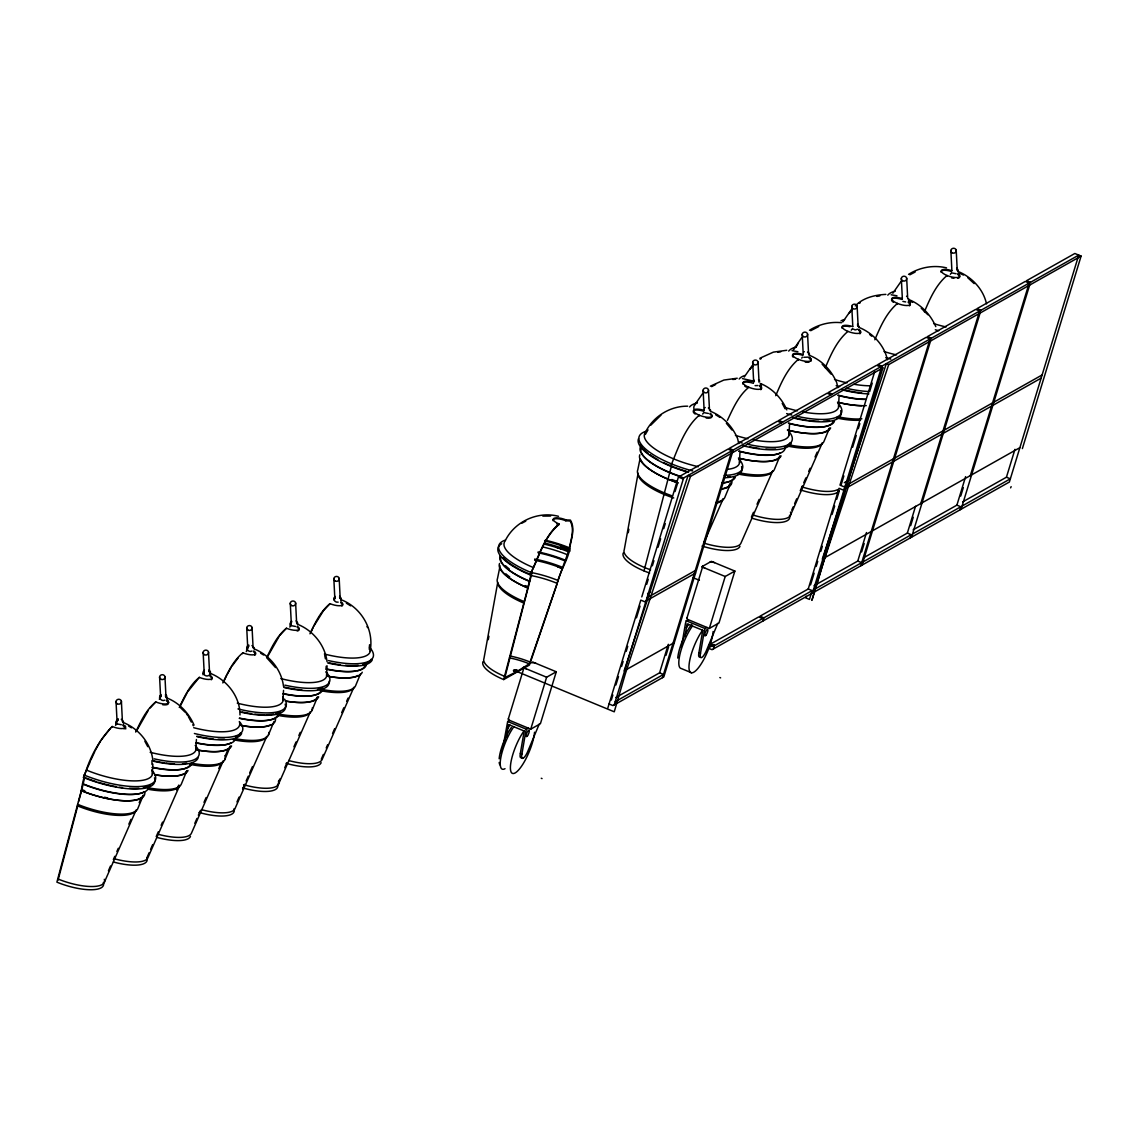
<?xml version="1.0" encoding="UTF-8"?>
<svg xmlns="http://www.w3.org/2000/svg" width="1138" height="1138" viewBox="0 0 1138 1138"><rect width="100%" height="100%" fill="white"/><g stroke="black" fill="none" stroke-linecap="round" stroke-linejoin="round"><path stroke-width="1.5" d="M152.293 774.125L152.862 764.082M195.85 749.558L196.419 739.515M282.964 700.411L283.533 690.382M326.521 675.844L327.09 665.815M370.078 651.277C374.374 629.954 361.486 607.649 341.414 599.826M739.373 462.853L739.942 452.81M788.919 434.901L789.488 424.872M838.478 406.949L839.047 396.92M325.994 669.3L326.208 666.256M369.253 649.3L369.566 644.734M103.33 882.476A35.235 11.181 17 0 1 56.9 882.149L81.296 790.668C84.24 770.156 94.084 745.29 112.207 726.499A9.701 3.087 17 0 0 123.16 728.462A9.701 3.087 17 0 0 123.132 724.55M482.981 661.676A35.235 11.181 17 0 0 503.693 679.571L527.847 587.877A48.095 15.263 17 0 1 499.568 563.452M58.038 880.186L77.811 805.59M503.124 746.272L507.676 721.506L509.653 720.382L530.749 729.159L540.408 723.711L556.283 671.776L532.797 662.06L531.503 662.785A3.528 1.124 17 0 1 535.927 663.354M506.424 736.77L508.515 724.55L524.177 731.023L520.351 753.399A8.805 2.418 -67.5 0 0 521.645 757.567L523.21 758.221A8.805 2.418 -67.5 0 0 528.132 750.539L539.256 724.053M523.21 758.221A8.805 2.418 -67.5 0 1 521.915 754.053L525.742 731.663L526.467 729.273L528.402 728.178M681.989 643.838L685.517 623.183L686.257 620.779L688.234 619.669M685.005 636.057L687.096 623.823L702.743 630.296L698.931 652.686A8.805 2.418 -67.5 0 0 700.226 656.854M717.822 623.325L706.712 649.826A8.805 2.418 -67.5 0 1 701.79 657.494A8.805 2.418 -67.5 0 1 700.496 653.326L704.308 630.95L705.048 628.546L706.983 627.465M497.747 582.371L483.963 658.475A35.235 11.181 17 0 0 504.675 676.37M638.034 473.678L624.25 549.796A35.235 11.181 17 0 0 650.595 569.825M488.287 639.698L488.913 636.242M628.247 532.74L628.887 529.284M500.108 565.785L497.505 578.517A45.676 14.495 17 0 0 524.348 601.703M640.068 458.685L637.778 469.823A45.676 14.495 17 0 0 672.473 495.983M518.103 670.794L515.528 672.245A3.528 1.124 17 0 1 513.679 670.225A3.528 1.124 17 0 1 518.103 670.794L529.284 663.824L530.095 662.046L562.243 568.474L568.417 551.816L569.697 551.091L569.37 547.819C570.991 539.227 574.861 529.213 570.138 521.005L565.828 520.777A9.701 3.087 17 0 0 553.04 520.678M117.029 721.108L117.982 719.444M160.586 696.527L161.07 695.346M204.143 671.961L203.076 673.426M247.7 647.394L248.653 645.744M291.257 622.827L291.741 621.647M334.828 598.261L335.297 597.08M123.245 722.886L123.416 721.193M166.802 698.319L166.674 695.816L165.423 694.521M297.473 624.62L297.644 622.927L296.108 620.822M341.03 600.053L341.201 598.36L339.665 596.255M809.431 355.725L809.303 353.221M908.522 299.835L908.736 298.995M958.082 271.882L958.239 270.19L956.702 268.084M84.568 777.667L81.78 790.057M115.962 722.559L118.082 720.155M159.519 697.992L160.828 695.987M246.633 648.859L247.287 647.408M290.19 624.293L290.844 622.842M333.747 599.726L333.96 598.958M78.579 801.65L81.31 791.707M527.847 587.877L531.247 573.452L530.038 574.79A54.083 17.155 17 0 1 501.73 543.765M515.528 672.245L504.831 677.608L532.129 572.286L530.849 573.011C539.384 556.667 543.964 537.022 558.744 524.774L559 523.921A9.701 3.087 17 0 1 553.922 518.345A9.701 3.087 17 0 1 566.084 519.924L570.423 520.08C575.373 528.288 571.432 538.487 569.839 547.179C569.398 557.563 559.483 571.674 556.752 584.904L529.44 665.047L503.693 679.571M671.619 465.371L643.98 570.878M115.806 723.853L116.446 722.573M159.363 699.287L160.003 698.007M202.934 674.72L204.2 672.956M246.491 650.154L247.757 648.39M290.048 625.587L290.674 624.307M111.951 727.353L112.207 726.499M166.689 699.984A9.701 3.087 17 0 1 166.717 703.896A9.701 3.087 17 0 1 155.764 701.933L150.202 707.921M210.246 675.417A9.701 3.087 17 0 1 210.274 679.329A9.701 3.087 17 0 1 199.321 677.366L187.67 691.819M242.622 653.653L242.878 652.799A9.701 3.087 17 0 0 253.831 654.763A9.701 3.087 17 0 0 253.802 650.851M297.359 626.284A9.701 3.087 17 0 1 297.402 630.196A9.701 3.087 17 0 1 286.435 628.233L279.905 635.274M340.916 601.718A9.701 3.087 17 0 1 340.959 605.629A9.701 3.087 17 0 1 329.992 603.666L323.462 610.708L313.86 626.142M530.038 574.79C538.53 557.378 543.665 536.937 559 523.921M565.828 520.777L566.084 519.924M508.316 718.946L524.205 667.01M530.749 729.159L546.624 677.224L556.283 671.776M607.834 707.978L640.808 600.11L644.72 601.732L695.56 573.054M641.789 596.909L678.419 477.064L682.345 478.685L1078.753 255.111M611.319 700.055L612.856 695.019M615.928 684.948L618.503 676.569M621.576 666.498L623.112 661.463M626.199 651.391L627.735 646.37M636.455 617.834L640.04 606.099M646.683 584.377L648.233 579.313M652.359 565.799L653.909 560.735M658.034 547.236L660.623 538.8M663.71 528.672L665.261 523.608M675.062 491.531L677.651 483.095M699.031 416.081L699.287 415.228C684.564 427.604 677.309 450.534 670.808 465.826M614.25 704.877L683.625 477.96L679.713 476.338L727.979 449.112L731.89 450.733M615.843 697.509L659.585 672.828L668.305 644.307M666 655.332L668.561 646.939M662.515 677.651L731.378 452.426M686.897 618.219L702.772 566.297M687.124 617.991A3.528 1.124 17 0 0 688.206 619.655L709.33 628.432L725.205 576.497L734.864 571.063L711.364 561.347L701.719 566.781L725.205 576.497M798.122 360.177L798.392 359.338C787.325 368.655 781.265 382.61 775.732 395.683M734.864 571.063L718.974 622.984L709.33 628.432M713.355 648.973L714.337 645.787L762.602 618.56L758.676 616.938L710.425 644.165L714.337 645.787M762.901 621.035L763.883 617.834L812.148 590.608L808.236 588.986L759.971 616.213L763.883 617.834M806.031 596.184L805.548 597.777L809.459 599.399L812.148 590.608M808.236 588.986L839.019 488.316L842.931 489.937L1041.128 378.143M874.567 372.026L839.986 485.129L843.898 486.737M810.54 584.904L814.139 573.168M816.188 566.454L817.724 561.418M820.811 551.347L822.347 546.325M832.091 514.433L834.652 506.054M836.715 499.34L839.275 490.947M841.281 484.404L843.855 475.954M852.632 447.262L856.245 435.441M858.308 428.699L859.859 423.635M872.234 383.122L869.66 391.557A54.083 17.155 17 0 1 846.388 388.3M897.228 304.287L897.484 303.433C886.431 312.765 880.371 326.72 874.838 339.778M812.461 593.083L881.836 366.166L877.924 364.544L926.176 337.332L930.102 338.953M832.276 394.118L828.364 392.496L876.63 365.27L882.889 367.873L811.807 600.366M814.04 585.714L857.782 561.048L866.502 532.527M861.637 551.93L864.197 543.537M946.773 276.335L947.044 275.496C935.991 284.813 929.917 298.768 924.397 311.84M860.726 565.856L929.575 340.632M862.007 565.131L930.87 339.906M863.6 557.762L907.342 533.096L915.549 506.254M910.67 525.656L913.245 517.264M910.272 537.918L911.254 534.718L907.342 533.096M920.784 503.551L979.135 312.694M911.566 537.193L980.415 311.968M913.145 529.824L956.887 505.144L965.607 476.623M960.742 496.04L963.303 487.647M959.832 509.966L960.799 506.766L956.887 505.144M970.33 475.613L1029.193 283.049L1025.281 281.427L977.016 308.654L980.942 310.276M961.112 509.241L1029.975 284.016M962.705 501.872L1006.433 477.206L1014.968 449.325M1078.241 256.79L1009.378 482.014L712.075 649.698L708.149 648.077L714.351 644.592M1030.487 282.324L1026.576 280.702L1074.841 253.489L1081.1 256.078L1022.379 448.6M115.564 725.319L116.801 723.868L121.325 724.735M246.249 651.619L247.472 650.168M289.806 627.052L291.029 625.601L295.553 626.469M702.644 414.047L703.867 412.596L708.391 413.478M801.749 358.157L802.347 357.09M851.295 330.205L851.893 329.138M950.401 274.315L950.998 273.248M882.889 367.873L690.481 476.395L625.331 673.81L614.25 711.805L515.67 671.022M1081.1 256.078L888.693 364.601L823.542 562.016L812.148 599.797M1011.141 486.623L1010.615 487.861M90.3 761.564L84.056 775.59L85.336 774.864M825.292 367.73C830.825 354.658 836.885 340.703 847.938 331.386M139.177 802.674L141.197 797.752M225.609 755.177L227.643 750.255M224.883 759.53L230.445 746.044A47.056 14.936 17 0 1 198.24 750.212M268.44 734.963L274.002 721.478M311.997 710.397L317.559 696.911A47.056 14.936 17 0 1 285.353 701.079M360.504 673.838L355.554 685.83A45.676 14.495 17 0 1 321.101 689.272M108.423 870.798L110.528 865.975M113.359 859.546L114.767 856.331M116.873 851.509L118.281 848.279M128.85 824.154L130.97 819.332M147.044 857.497L149.163 852.675M150.572 849.46L152.677 844.624M156.205 836.586L158.324 831.764M161.141 825.32L162.549 822.105M176.632 789.943L178.751 785.106M194.826 823.286L196.945 818.45M198.353 815.235L200.473 810.412M203.987 802.361L206.106 797.539M218.781 768.591L220.9 763.769M236.974 801.934L239.094 797.098M242.622 789.061L244.727 784.238M246.135 781.024L248.255 776.187M249.663 772.972L252.48 766.543M278.426 782.19L279.834 778.975M284.77 767.709L286.876 762.887M293.917 746.798L296.036 741.976M298.853 735.546L300.261 732.317M321.272 759.231L323.391 754.409M326.208 747.965L327.616 744.75M332.552 733.498L334.657 728.661M341.713 712.587L343.818 707.751M346.635 701.321L348.043 698.106M751.393 517.107L753.498 512.285M757.026 504.248L759.146 499.411M791.778 510.08L793.2 506.851M794.609 503.636L796.714 498.814M800.242 490.777L802.347 485.94M803.755 482.725L805.875 477.903M808.691 471.473L810.1 468.244M815.036 456.992L817.141 452.17M104.326 882.334L136.119 810.085A44.524 14.125 17 0 1 77.427 805.818M278.554 784.068L310.347 711.819A44.524 14.125 17 0 1 278.326 715.475M704.123 542.157L723.199 498.814A44.524 14.125 17 0 1 716.399 503.224M790.512 515.173L822.305 442.924A44.524 14.125 17 0 1 787.14 445.954M90.855 760.084L94.838 751.436M136.404 731.193L148.381 710.212M179.96 706.627L186.931 693.156M223.517 682.06L226.747 675.275M267.074 657.494L279.052 636.512M311.3 631.49L313.291 627.166M135.721 732.075C140.842 721.208 146.29 709.643 155.764 701.933M179.278 707.509C184.399 696.641 189.847 685.076 199.321 677.366M222.835 682.942C227.956 672.074 233.404 660.509 242.878 652.799M267.074 656.911C272.01 646.54 277.373 635.573 286.435 628.233M309.949 633.809C315.07 622.941 320.518 611.376 329.992 603.666M727.424 420.349C732.972 408.542 738.534 395.725 748.832 387.276M95.507 749.999L100.557 740.952M227.5 673.938L231.227 667.252M645.346 434.46L648.02 429.865M796.671 346.023L798.449 342.965M209.918 674.521L210.53 672.06L208.979 669.955M752.858 381.429L753.953 380.049M504.788 541.674C513.864 521.844 537.406 510.791 558.488 516.296M645.075 432.981C652.728 416.821 669.699 405.967 687.679 406.181M694.621 405.043L702.772 393.35M744.181 377.091L752.332 365.398M793.727 349.138L801.877 337.46M843.286 321.201L851.437 309.508M892.832 293.248L900.983 281.555M507.861 728.32L509.952 725.062M686.442 627.593L688.533 624.349M101.41 739.714L110.514 728.277M232.081 666.014L238.283 657.736M650.68 425.271L661.022 415.1M749.786 369.366L752.773 366.322M848.891 313.476L851.864 310.432M160.885 694.692C157.442 697.139 161.539 701.99 164.882 700.169M204.442 670.126C200.601 672.985 206.063 678.006 209.25 675.147M291.556 620.992L290.247 623.226L291.115 625.616M335.113 596.426C332.083 598.503 334.942 603.04 338.171 602.158M855.221 305.909C863.088 297.715 874.88 294.941 885.876 294.386M647.593 593.638L650.609 591.931M844.296 482.697L848.82 480.151M646.981 597.806L695.247 570.579M845.193 486.011L893.458 458.799M894.738 458.073L943.004 430.847M944.298 430.121L992.564 402.895M993.844 402.169L1042.109 374.957M674.308 642.572L624.108 670.879L688.134 475.414L690.481 476.395M1019.876 447.661L822.319 559.085L886.331 363.634L888.693 364.601M615.231 701.677L663.497 674.45L659.585 672.828M813.442 589.882L861.694 562.67L857.782 561.048M862.988 561.944L911.254 534.718M912.534 533.992L960.799 506.766M962.094 506.04L1010.359 478.828L1006.433 477.206M248.824 645.104C244.286 646.811 248.084 653.155 251.996 651.036M118.153 718.803L116.019 721.492L116.873 723.882M803.513 352.097L804.338 351.642M704.408 407.987L705.233 407.532M857.867 329.167L855.15 329.92L852.618 328.768M808.321 357.119L803.784 357.289M909.803 274.827L915.123 272.039M859.218 303.305L860.243 302.779M810.697 330.717L818.691 326.549M760.113 359.21L761.137 358.669M711.591 386.621L715.589 384.53M521.759 523.252L525.756 521.161M908.565 274.372C919.717 267.316 933.672 264.713 946.532 267.871M809.459 330.276C818.962 324.287 830.413 321.485 841.579 322.723M759.914 358.214L773.399 352.126L786.785 350.276M710.368 386.166L723.853 380.064L737.225 378.229M247.942 646.853L248.753 646.455M956.148 273.732L951.709 272.878M757.951 385.526L755.091 385.64M876.872 296.421L879.845 295.894M777.78 352.325L780.739 351.784M732.673 379.466L735.518 379.253M542.826 516.097L550.607 516.04M905.677 301.94L902.875 301.399M891.125 294.77L896.986 295.823M792.02 350.66L797.88 351.713M742.474 378.613L754.394 381.301M979.647 311.001L975.735 309.38L927.47 336.606L931.382 338.228M830.996 394.843L827.084 393.222L778.819 420.448L782.731 422.07M781.436 422.795L777.524 421.174L729.259 448.386L733.185 450.008L663.81 676.925L612.969 705.603L609.058 703.981M693.142 577.691L699.401 580.28M686.257 620.779L705.048 628.546M709.13 644.89L713.042 646.512M698.931 652.686L700.496 653.326M719.842 677.551L720.624 677.864M691.52 672.771L681.349 668.561A26.43 7.241 -67.5 0 1 680.396 652.529A26.43 7.241 -67.5 0 1 692.445 625.971M523.139 667.508L546.624 677.224M507.676 721.506L526.467 729.273M520.351 753.399L521.915 754.053M541.261 778.264L542.044 778.591M958.452 271.641C972.023 277.245 983.403 289.351 986.504 303.846M959.49 273.191L963.431 275.04M908.906 299.593C921.111 304.458 930.628 314.643 935.792 326.634M908.622 300.517L912.576 302.367M859.361 327.545C872.931 333.149 884.297 345.241 887.398 359.736M809.801 355.483C821.778 360.291 831.281 370.177 836.373 381.97M710.695 411.387C722.673 416.181 732.175 426.067 737.268 437.86M297.857 624.392C313.206 630.608 325.055 645.175 327.061 661.747M254.3 648.959C269.649 655.175 281.499 669.741 283.504 686.314M210.743 673.525C227.23 680.225 240.146 696.812 239.976 714.949M167.186 698.092C179.377 702.957 188.908 713.142 194.057 725.134M123.615 722.658C138.978 728.875 150.813 743.441 152.833 760.013M715.674 414.773L719.984 417.418M346.393 603.211L350.689 605.857M260.702 653.226L263.575 654.99M128.608 726.044L131.467 727.808M857.526 325.397L858.251 325.937M339.593 597.678L340.305 598.218M208.908 671.377L209.634 671.918M165.351 695.944L166.945 698.704M857.597 323.974L859.19 326.947M758.505 379.864L759.743 381.173M967.741 277.686L974.142 283.59M869.645 334.458L871.68 336.208M921.239 308.256L927.939 314.799M822.134 364.16L831.039 374.103M726.385 423.322L731.947 429.993M266.619 657.622L275.538 667.565M180.629 707.85L185.096 712.203M808.705 353.89L809.531 355.326M709.6 409.794L710.425 411.216M296.748 622.785L297.573 624.221M253.191 647.351L254.016 648.788M122.52 721.051L123.345 722.488M956.631 268.696L957.214 269.834M857.526 324.6L858.123 325.738M339.579 596.867L340.177 598.005M208.908 670.567L209.506 671.705M186.219 713.298L187.685 715.56M786.827 409.908C781.735 398.129 772.218 388.229 760.255 383.435L761.493 385.768M737.552 438.358L738.747 443.578M782.219 403.393L785.12 408.784M367.005 626.512L367.56 627.55M188.424 716.698L191.326 722.089M192.777 724.778L193.332 725.816M144.867 741.265L147.769 746.656M909.219 301.684L910.4 304.031M810.114 357.588L811.309 359.935M167.485 700.183L168.68 702.53M957.883 270.73L958.182 271.484M908.337 298.668L908.679 300.219M858.777 326.62L859.076 327.374M340.831 598.901L341.187 600.437M210.16 672.601L210.502 674.137M836.686 382.524L837.853 387.688M324.728 655.502L325.454 658.874M125.493 726.144L125.735 728.946M956.219 250.246L957.257 270.474M950.87 250.516L951.894 270.73M906.673 278.198L907.697 298.412M901.324 278.469L902.349 298.682M857.127 306.15L858.152 326.364M851.765 306.421L852.803 326.62M807.567 334.088L808.592 354.316M802.219 334.359L803.243 354.572A9.701 3.087 17 0 0 792.688 355.241A9.701 3.087 17 0 0 805.519 361.272A9.701 3.087 17 0 0 809.317 357.389M758.022 362.04L759.046 382.254M752.673 362.311L753.697 382.524M710.482 409.936L710.539 410.79M708.462 389.993L709.5 410.206M703.113 390.263L704.138 410.462M339.181 578.417L340.205 598.645M333.832 578.687L334.857 598.901M295.624 602.984L296.648 623.211M290.275 603.254L291.3 623.468M254.087 647.494L254.13 648.347M252.067 627.55L253.091 647.778M246.718 627.835L247.743 648.034M208.51 652.117L209.534 672.345M203.147 652.401L204.186 672.601M164.953 676.683L165.977 696.911M159.59 676.968L160.629 697.167M121.396 701.25L122.42 721.478M116.033 701.534L117.072 721.734M151.951 760.511L151.98 764.523M545.116 543.167A53.202 16.885 17 0 1 569.697 551.091M543.921 544.064A49.674 15.761 17 0 1 568.417 551.816M530.777 572.386A54.083 17.155 17 0 1 505.457 540.095M560.493 546.439A54.083 17.155 17 0 1 568.701 549.469M558.744 524.774A9.701 3.087 17 0 1 556.624 523.779M545.301 540.194A48.792 15.477 17 0 1 569.37 547.819M544.59 540.948A50.84 16.131 17 0 1 569.669 548.886M530.521 574.519A52.761 16.743 17 0 1 520.365 569.825M519.042 569.128A52.761 16.743 17 0 1 503.01 557.62M533.551 567.634A49.674 15.761 17 0 1 504.362 542.413M556.51 547.335A52.761 16.743 17 0 1 561.39 548.971M528.416 586.924A47.184 14.965 17 0 1 525.343 585.601M509.753 576.952A47.184 14.965 17 0 1 505.869 573.837M534.618 559.085A47.184 14.965 17 0 1 562.869 567.492M529.611 581.461A48.749 15.463 17 0 1 501.502 562.101M500.99 560.92A48.749 15.463 17 0 1 500.606 558.018M529.412 581.077A49.816 15.804 17 0 1 500.137 555.785M528.089 588.09A47.056 14.936 17 0 1 500.464 568.26M557.677 566.824A47.056 14.936 17 0 1 562.471 568.701M524.22 603.24A44.524 14.125 17 0 1 498.088 584.477M509.283 568.972A48.692 15.448 17 0 1 505.585 565.771M538.089 551.944A48.692 15.448 17 0 1 565.529 560.28M509.468 657.906A33.486 10.626 17 0 1 529.284 663.824M509.753 655.972A34.353 10.896 17 0 1 530.095 662.046M530.806 575.515A43.713 13.869 17 0 1 556.994 583.296M531.275 572.556A44.951 14.268 17 0 1 558.203 580.565M534.632 560.266A46.103 14.638 17 0 1 562.243 568.474M538.103 552.784A47.81 15.164 17 0 1 565.06 560.963M543.082 547.037A49.389 15.676 17 0 1 567.435 554.747M515.799 671.889A2.973 0.939 17 0 1 514.248 670.182A2.973 0.939 17 0 1 517.975 670.666M788.307 430.79A54.083 17.155 17 0 1 747.282 444.204M742.204 442.966A54.083 17.155 17 0 1 738.79 442.042M689.6 406.977A54.083 17.155 17 0 1 697.082 402.937M759.757 385.341A9.701 3.087 17 0 1 756.713 389.296A9.701 3.087 17 0 1 743.498 383.833A9.701 3.087 17 0 1 751.137 381.771M759.501 386.18A9.701 3.087 17 0 1 760.753 389.694M746.457 387.133A9.701 3.087 17 0 1 744.736 386.081M742.872 384.047A9.701 3.087 17 0 1 753.313 383.278M788.833 431.473A49.674 15.761 17 0 1 753.143 439.837M747.894 438.756A49.674 15.761 17 0 1 735.433 435.385M693.853 408.542A49.674 15.761 17 0 1 697.395 402.511M839.602 386.621A54.083 17.155 17 0 1 836.188 385.654M788.705 351.087A54.083 17.155 17 0 1 796.187 347.047M858.863 329.437A9.701 3.087 17 0 1 855.079 333.32A9.701 3.087 17 0 1 842.234 327.303A9.701 3.087 17 0 1 852.675 326.535M858.607 330.29A9.701 3.087 17 0 1 859.844 333.804M841.978 328.142A9.701 3.087 17 0 1 849.986 326.72M869.788 385.796A49.674 15.761 17 0 1 853.984 384.26M846.999 382.866A49.674 15.761 17 0 1 834.538 379.48M793.3 349.878A49.674 15.761 17 0 1 796.486 346.621M837.853 402.852A54.083 17.155 17 0 1 796.828 416.252M791.764 415.014A54.083 17.155 17 0 1 786.643 413.606M739.145 379.025A54.083 17.155 17 0 1 744.835 375.512M809.09 362.154A9.701 3.087 17 0 1 805.263 362.126M793.072 357.076A9.701 3.087 17 0 1 792.432 356.094M792.418 355.255A9.701 3.087 17 0 1 802.859 355.326M809.061 358.242A9.701 3.087 17 0 1 810.925 361.116M938.708 330.717A54.083 17.155 17 0 1 935.294 329.764M887.796 295.183A54.083 17.155 17 0 1 895.293 291.157M957.968 273.547A9.701 3.087 17 0 1 954.185 277.43A9.701 3.087 17 0 1 941.339 271.399A9.701 3.087 17 0 1 951.781 270.645M957.712 274.4A9.701 3.087 17 0 1 957.741 278.312M953.914 278.284A9.701 3.087 17 0 1 951.567 277.857M941.083 272.252A9.701 3.087 17 0 1 951.51 271.484M890.855 359.124A54.083 17.155 17 0 1 885.734 357.702M840.954 320.902A54.083 17.155 17 0 1 843.941 319.607M908.423 301.499A9.701 3.087 17 0 1 904.625 305.382A9.701 3.087 17 0 1 891.794 299.351A9.701 3.087 17 0 1 902.221 298.583M908.152 302.338A9.701 3.087 17 0 1 909.404 305.852M893.387 302.239A9.701 3.087 17 0 1 891.538 300.204M891.523 299.365A9.701 3.087 17 0 1 901.965 299.436M896.545 354.914A49.674 15.761 17 0 1 884.084 351.542M842.845 321.94A49.674 15.761 17 0 1 844.638 319.622M738.747 458.742A54.083 17.155 17 0 1 724.294 475.343M692.658 470.919A54.083 17.155 17 0 1 646.313 449.666A54.083 17.155 17 0 1 645.73 431.402M710.212 413.279A9.701 3.087 17 0 1 706.428 417.162A9.701 3.087 17 0 1 693.583 411.145A9.701 3.087 17 0 1 704.024 410.377M711.193 417.646A9.701 3.087 17 0 1 706.157 418.016M695.19 414.033A9.701 3.087 17 0 1 693.327 411.984M693.312 411.145A9.701 3.087 17 0 1 703.753 411.231M709.956 414.132A9.701 3.087 17 0 1 711.819 417.006M730.368 476.509A52.761 16.743 17 0 1 727.538 476.893M686.883 471.473A52.761 16.743 17 0 1 663.411 462.526M657.849 459.638A52.761 16.743 17 0 1 649.94 454.674M648.39 453.521A52.761 16.743 17 0 1 643.297 448.927M642.116 447.547A52.761 16.743 17 0 1 640.381 444.873M741.563 466.608A54.083 17.155 17 0 1 725.276 477.69M688.504 472.384A54.083 17.155 17 0 1 638.546 438.642M739.273 459.411A49.674 15.761 17 0 1 726.698 469.425M698.334 466.708A49.674 15.761 17 0 1 644.649 433.734M730.88 482.754A47.184 14.965 17 0 1 729.188 484.944M676.797 481.289A47.184 14.965 17 0 1 671.861 479.496M734.152 477.448A48.749 15.463 17 0 1 721.762 483.067M680.211 476.58A48.749 15.463 17 0 1 641.277 452.227M640.907 450.733A48.749 15.463 17 0 1 641.235 448.016M735.347 477.149A49.816 15.804 17 0 1 722.687 482.896M680.225 476.281A49.816 15.804 17 0 1 640.409 447.092M731.848 481.118A48.095 15.263 17 0 1 722.431 488.927M639.855 454.773A48.095 15.263 17 0 0 678.092 482.882A47.056 14.936 17 0 1 640.751 459.567M728.718 486.097A47.056 14.936 17 0 0 730.411 483.906L724.835 497.391A45.676 14.495 17 0 1 716.2 502.256M727.381 487.007A47.056 14.936 17 0 1 721.506 488.927M673.739 497.975A44.524 14.125 17 0 1 638.034 473.138M649.613 573.026A35.235 11.181 17 0 1 623.268 552.983M789.9 442.938A52.761 16.743 17 0 1 786.5 446.409M775.561 449.083A52.761 16.743 17 0 1 765.902 449.069M759.146 448.415A52.761 16.743 17 0 1 749.629 446.821M791.152 443.336A54.083 17.155 17 0 1 743.185 445.797M785.234 446.423A49.816 15.804 17 0 1 739.145 451.075M780.568 452.711A48.749 15.463 17 0 1 738.918 451.331M781.081 455.854A48.095 15.263 17 0 1 738.406 458.045M741.137 458.799A47.056 14.936 17 0 0 779.957 455.954L774.395 469.439A45.676 14.495 17 0 1 739.942 472.896M737.595 473.906A44.524 14.125 17 0 0 772.745 470.876L740.966 543.111A35.235 11.181 17 0 1 704.507 543.295M739.985 546.311A35.235 11.181 17 0 1 702.075 546.041M708.348 408.016A2.703 2.432 -2 0 1 708.874 408.442M807.454 352.111A2.703 2.432 -2 0 1 807.966 352.538M829.474 420.605A52.761 16.743 17 0 1 823.514 421.231M818.635 421.273A52.761 16.743 17 0 1 808.705 420.463M807.169 420.249A52.761 16.743 17 0 1 795.931 418.172M840.669 410.704A54.083 17.155 17 0 1 792.731 417.845M838.379 403.521A49.674 15.761 17 0 1 802.688 411.899M797.439 410.818A49.674 15.761 17 0 1 784.978 407.432M834.453 421.259A49.816 15.804 17 0 1 788.691 423.137M833.258 421.544A48.749 15.463 17 0 1 788.463 423.379M830.626 427.902A48.095 15.263 17 0 1 787.951 430.093M787.34 430.05A47.056 14.936 17 0 0 829.517 428.016L823.94 441.501A45.676 14.495 17 0 1 787.88 444.617M789.502 515.315A35.235 11.181 17 0 1 751.621 518.089M790.483 512.114A35.235 11.181 17 0 1 752.602 514.902M861.679 392.909A52.761 16.743 17 0 1 845.477 390.22M868.92 393.876A54.083 17.155 17 0 1 842.276 389.907M865.776 399.267A49.816 15.804 17 0 1 838.237 395.185M864.965 399.424A48.749 15.463 17 0 1 838.023 395.441M866.246 405.626A48.095 15.263 17 0 1 837.511 402.155M861.836 405.697A47.056 14.936 17 0 1 840.242 402.909M861.893 418.812A45.676 14.495 17 0 1 837.426 416.664M860.541 420.107A44.524 14.125 17 0 1 836.7 418.016M839.09 490.421A35.235 11.181 17 0 1 801.18 490.151M837.796 489.539A35.235 11.181 17 0 1 802.148 486.95M906.559 296.221A2.703 2.432 -2 0 1 907.071 296.648M946.091 326.976A49.674 15.761 17 0 1 933.644 323.59M710.084 562.072A3.528 1.124 17 0 1 714.493 562.641M704.849 568.075A3.528 1.124 17 0 1 703 566.055M713.128 631.519A26.43 7.241 -67.5 0 1 699.586 666.256A26.43 7.241 -67.5 0 1 689.073 664.919A26.43 7.241 -67.5 0 1 702.615 630.182M677.75 658.063A23.784 6.515 -67.5 0 1 691.804 624.435M680.851 647.394A21.138 5.79 -67.5 0 1 682.146 643.553M509.625 720.368A3.528 1.124 17 0 1 508.544 718.718M526.268 668.803A3.528 1.124 17 0 1 524.205 667.309M534.547 732.232A26.43 7.241 -67.5 0 1 521.005 766.969A26.43 7.241 -67.5 0 1 510.493 765.632A26.43 7.241 -67.5 0 1 524.035 730.895M505.016 768.691A26.43 7.241 -67.5 0 1 501.118 756.187A26.43 7.241 -67.5 0 1 513.864 726.684M499.938 764.878A23.784 6.515 -67.5 0 1 499.184 762.474M499.169 758.776A23.784 6.515 -67.5 0 1 511.36 727.523M501.019 752.929A21.138 5.79 -67.5 0 1 502.271 748.107M504.049 743A21.138 5.79 -67.5 0 1 505.67 739.174M84.781 790.768A47.184 14.965 17 0 1 81.623 789.502M240.374 733.014A52.761 16.743 17 0 1 236.989 736.485M224.442 739.259A52.761 16.743 17 0 1 217.998 739.245M213.062 738.889A52.761 16.743 17 0 1 196.86 736.201M241.64 733.413A54.083 17.155 17 0 1 197.03 736.684M239.99 722.289A54.083 17.155 17 0 1 194.399 733.484M239.321 721.549A49.674 15.761 17 0 1 193.716 727.708M209.989 676.271A9.701 3.087 17 0 1 211.227 679.784M224.84 755.575A45.676 14.495 17 0 1 192.023 763.285M235.722 736.514A49.816 15.804 17 0 1 196.049 742.687M231.057 742.787A48.749 15.463 17 0 1 195.693 742.901M231.569 745.931A48.095 15.263 17 0 1 196.974 749.885M189.648 764.309A44.524 14.125 17 0 0 223.233 760.952L191.44 833.201A35.235 11.181 17 0 1 157.954 834.225M190.473 836.387A35.235 11.181 17 0 1 156.973 837.426M121.268 719.287A2.703 2.432 -2 0 1 121.794 719.714M149.875 785.618A52.761 16.743 17 0 1 143.288 787.78M138.936 788.307A52.761 16.743 17 0 1 129.277 788.293M122.52 787.624A52.761 16.743 17 0 1 119.433 787.183M116.247 786.657A52.761 16.743 17 0 1 98.153 782.261M96.517 781.749A52.761 16.743 17 0 1 83.728 777.098M154.483 777.88A54.083 17.155 17 0 1 83.245 777.368M151.667 770.013A54.083 17.155 17 0 1 140.571 786.458A54.083 17.155 17 0 1 83.97 774.978M152.193 770.682A49.674 15.761 17 0 1 86.758 770.213M122.876 725.404A9.701 3.087 17 0 1 124.113 728.917M107.769 797.951A46.103 14.638 17 0 1 104.511 797.254M148.267 788.421A49.816 15.804 17 0 1 82.605 783.655M143.943 791.92A48.749 15.463 17 0 1 82.818 784.039M144.782 792.389A48.095 15.263 17 0 1 81.04 790.455M81.296 790.668A47.056 14.936 17 0 0 143.331 795.178L137.769 808.663A45.676 14.495 17 0 1 77.555 804.282M104.298 879.29A35.235 11.181 17 0 1 57.882 878.949M186.845 763.214A52.761 16.743 17 0 1 182.493 763.74M174.441 763.811A52.761 16.743 17 0 1 166.077 763.057M164.541 762.858A52.761 16.743 17 0 1 153.303 760.767M198.083 757.979A54.083 17.155 17 0 1 153.474 761.251M195.224 745.447A54.083 17.155 17 0 1 154.213 758.847M195.75 746.115A49.674 15.761 17 0 1 150.159 752.275M167.67 704.351A9.701 3.087 17 0 1 162.634 704.721M166.433 700.837A9.701 3.087 17 0 1 168.296 703.711M191.824 763.854A49.816 15.804 17 0 1 152.492 767.254M190.629 764.139A48.749 15.463 17 0 1 152.136 767.467M188.012 770.497A48.095 15.263 17 0 1 155.095 774.75M185.195 772.802A47.056 14.936 17 0 0 186.888 770.611L181.326 784.096A45.676 14.495 17 0 1 146.859 787.539M183.858 773.712A47.056 14.936 17 0 1 154.683 774.779M147.656 789.189A44.524 14.125 17 0 0 179.676 785.519L147.883 857.768A35.235 11.181 17 0 1 114.397 858.792M146.887 857.91A35.235 11.181 17 0 1 113.416 861.992M251.939 645.587A2.703 2.432 -2 0 1 252.465 646M280.545 711.919A52.761 16.743 17 0 1 275.88 713.668M273.959 714.067A52.761 16.743 17 0 1 266.349 714.749M264.628 714.764A52.761 16.743 17 0 1 254.912 714.138M251.669 713.725A52.761 16.743 17 0 1 242.053 711.99M285.154 704.18A54.083 17.155 17 0 1 240.587 712.118M284.543 699.116A54.083 17.155 17 0 1 237.956 708.917M282.878 696.982A49.674 15.761 17 0 1 237.273 703.142M253.546 651.704A9.701 3.087 17 0 1 254.784 655.218M268.753 732.417A45.676 14.495 17 0 1 235.58 738.718M278.938 714.721A49.816 15.804 17 0 1 239.606 718.121M277.743 715.005A48.749 15.463 17 0 1 239.25 718.334M275.453 718.69A48.095 15.263 17 0 1 240.531 725.319M270.986 724.579A47.056 14.936 17 0 1 241.797 725.646M233.205 739.743A44.524 14.125 17 0 0 266.79 736.386L234.997 808.634A35.235 11.181 17 0 1 201.511 809.659M234.001 808.777A35.235 11.181 17 0 1 199.05 812.447M322.751 688.021A52.761 16.743 17 0 1 317.516 689.5M301.855 689.898A52.761 16.743 17 0 1 283.974 687.067M329.124 681.264A54.083 17.155 17 0 1 284.144 687.551M325.909 671.747A54.083 17.155 17 0 1 284.884 685.147M326.435 672.416A49.674 15.761 17 0 1 280.83 678.575M297.103 627.138A9.701 3.087 17 0 1 297.132 631.049M312.31 707.85A45.676 14.495 17 0 1 277.544 713.839M322.495 690.154A49.816 15.804 17 0 1 283.163 693.554M321.3 690.439A48.749 15.463 17 0 1 282.807 693.767M318.683 696.797A48.095 15.263 17 0 1 285.766 701.051M277.558 784.21A35.235 11.181 17 0 1 242.607 787.88M278.54 781.024A35.235 11.181 17 0 1 243.589 784.679M371.045 659.315A52.761 16.743 17 0 1 362.994 664.535M358.257 665.332A52.761 16.743 17 0 1 345.411 665.332M340.305 664.791A52.761 16.743 17 0 1 329.167 662.857M372.311 659.713A54.083 17.155 17 0 1 327.701 662.985M369.466 647.181A54.083 17.155 17 0 1 328.441 660.581M369.992 647.849A49.674 15.761 17 0 1 324.387 654.009M340.66 602.571A9.701 3.087 17 0 1 341.898 606.085M366.393 662.814A49.816 15.804 17 0 1 326.72 668.988M364.857 665.872A48.749 15.463 17 0 1 363.107 668.148M361.728 669.087A48.749 15.463 17 0 1 357.417 670.709M355.639 671.079A48.749 15.463 17 0 1 326.364 669.201M362.24 672.231A48.095 15.263 17 0 1 327.644 676.185M358.1 675.446A47.056 14.936 17 0 1 328.91 676.513M320.319 690.61A44.524 14.125 17 0 0 353.904 687.252L322.111 759.501A35.235 11.181 17 0 1 288.625 760.525M321.144 762.688A35.235 11.181 17 0 1 286.164 763.314M753.811 364.516A2.703 2.447 -2.9 0 0 758.05 362.681A2.703 2.447 -2.9 0 0 754.21 360.291A2.703 2.447 -2.9 0 0 753.811 364.516M704.266 392.468A2.703 2.447 -2.9 0 0 708.505 390.633A2.703 2.447 -2.9 0 0 704.664 388.229A2.703 2.447 -2.9 0 0 704.266 392.468M803.371 336.578A2.703 2.447 -2.9 0 0 807.596 334.728A2.703 2.447 -2.9 0 0 803.769 332.339A2.703 2.447 -2.9 0 0 803.371 336.578M852.917 308.626A2.703 2.447 -2.9 0 0 857.156 306.776A2.703 2.447 -2.9 0 0 853.315 304.387A2.703 2.447 -2.9 0 0 852.917 308.626M902.477 280.673A2.703 2.447 -2.9 0 0 906.702 278.838A2.703 2.447 -2.9 0 0 902.861 276.449A2.703 2.447 -2.9 0 0 902.477 280.673M952.022 252.736A2.703 2.447 -2.9 0 0 956.261 250.886A2.703 2.447 -2.9 0 0 952.421 248.497A2.703 2.447 -2.9 0 0 952.022 252.736M706.086 635.047A3.528 0.967 -67.5 0 0 707.779 629.513A3.528 0.967 -67.5 0 0 705.005 633.368A3.528 0.967 -67.5 0 0 706.086 635.047M527.506 735.76A3.528 0.967 -67.5 0 0 529.198 730.226A3.528 0.967 -67.5 0 0 526.425 734.081A3.528 0.967 -67.5 0 0 527.506 735.76M204.299 654.606A2.703 2.447 -2.9 0 0 208.538 652.757A2.703 2.447 -2.9 0 0 204.698 650.367A2.703 2.447 -2.9 0 0 204.299 654.606M117.186 703.739A2.703 2.447 -2.9 0 0 121.425 701.89A2.703 2.447 -2.9 0 0 117.584 699.5A2.703 2.447 -2.9 0 0 117.186 703.739M160.743 679.173A2.703 2.447 -2.9 0 0 164.982 677.323A2.703 2.447 -2.9 0 0 161.141 674.934A2.703 2.447 -2.9 0 0 160.743 679.173M247.856 630.039A2.703 2.447 -2.9 0 0 252.095 628.19A2.703 2.447 -2.9 0 0 248.255 625.8A2.703 2.447 -2.9 0 0 247.856 630.039M291.413 605.473A2.703 2.447 -2.9 0 0 295.652 603.624A2.703 2.447 -2.9 0 0 291.812 601.234A2.703 2.447 -2.9 0 0 291.413 605.473M334.97 580.906A2.703 2.447 -2.9 0 0 339.209 579.057A2.703 2.447 -2.9 0 0 335.369 576.667A2.703 2.447 -2.9 0 0 334.97 580.906"/></g></svg>
